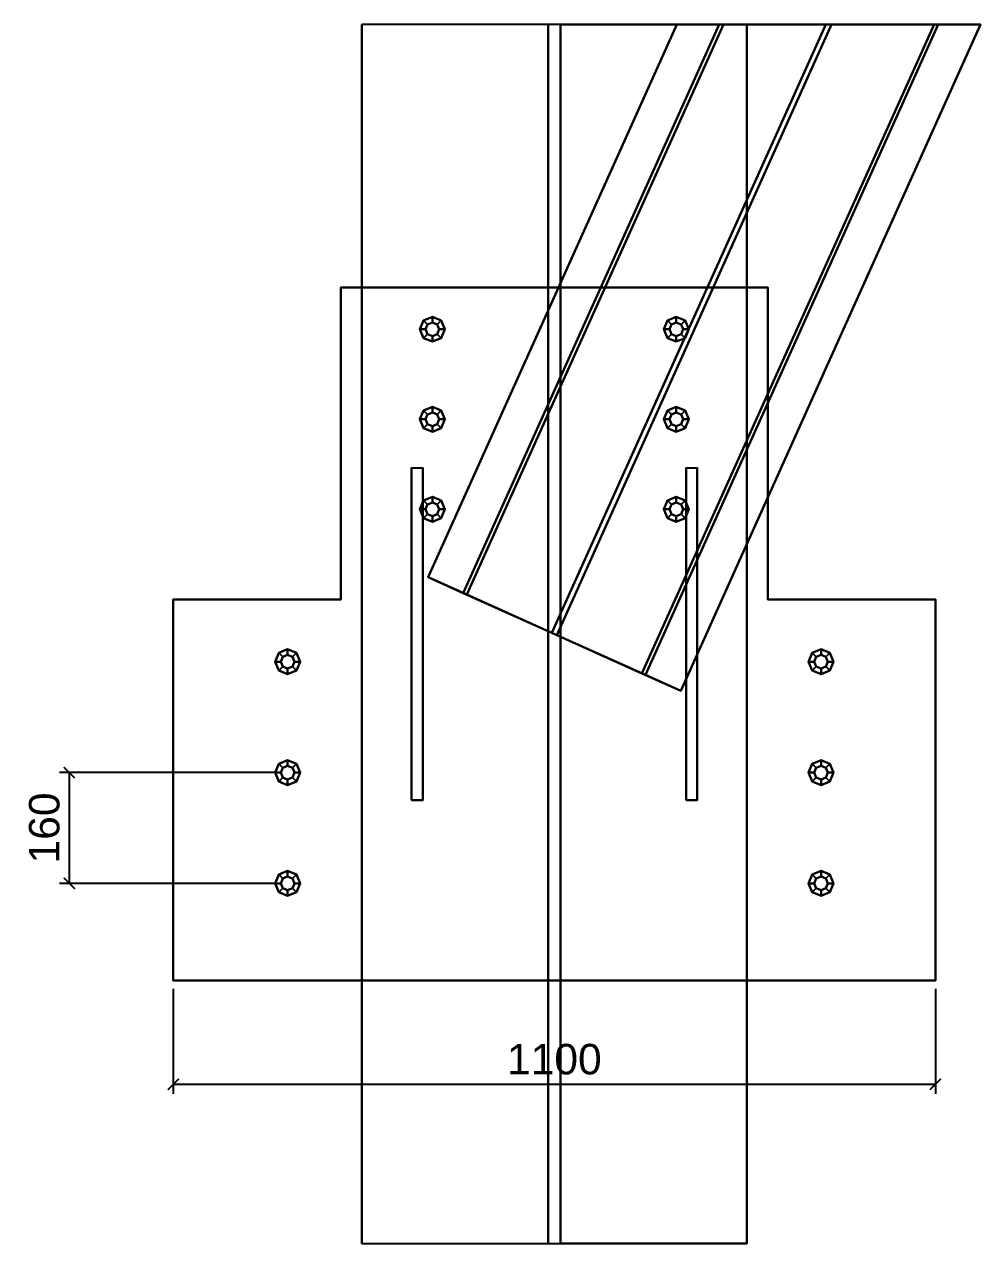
# Model space of a CAD drawing. Header units: millimetres. Extents: x -48000 to 1060615, y -2000 to 333000.
# Drawn here: x 1059235 to 1060615, y -880 to 880 of the extents above; entities that cross this region are included whole.
import ezdxf

# ---------------------------------------------------------------- set-up
doc = ezdxf.new("R2010")
doc.units = ezdxf.units.MM
doc.layers.add('D-STR-DIM', color=7, linetype='Continuous', lineweight=13)
doc.layers.add('D-STR-STRC', color=7, linetype='Continuous', lineweight=25)
doc.styles.add('OpenSansCondensed-Light', font='OpenSansCondensed-Light.ttf')
doc.styles.add('TOWER_UNICODE', font='Arial Unicode.ttf')
doc.dimstyles.new('EZDXF', dxfattribs={"dimtxt": 0.25, "dimasz": 0.175, "dimexe": 0.375, "dimexo": 0.125, "dimgap": 0.1, "dimtad": 1, "dimlfac": 100, "dimzin": 12, "dimdsep": 46, "dimtxsty": 'OpenSansCondensed-Light', "dimblk": 'ARCHTICK', "dimcen": 2.5, "dimazin": 3, "dimtfac": 0.5, "dimtmove": 2, "dimatfit": 3})

# ---------------------------------------------------------------- blocks, each defined once
blk = doc.blocks.new('_ARCHTICK')
at = {"color": 0, "linetype": 'BYBLOCK', "const_width": 0.15}
blk.add_lwpolyline([(-0.5, -0.5), (0.5, 0.5)], dxfattribs=at)

msp = doc.modelspace()

# ---------------------------------------------------------------- linework, layer by layer
at = {"layer": 'D-STR-STRC'}
for points in [[(1059722.08, 880), (1059722.08, -880), (1060277.92, -880), (1060277.92, 880)], [(1059722.08, 880), (1059722.08, -880), (1059722.08, -880), (1059722.08, 880)], [(1059722.08, 880), (1059722.08, -880), (1059991, -880), (1059991, 880)], [(1060243.9, 880), (1059873.58, 56.88), (1059817.64, 82.04), (1060176.65, 880)], [(1060176.65, 880), (1059817.64, 82.04), (1059868.53, 59.15), (1060237.84, 880)], [(1060237.84, 880), (1059868.53, 59.15), (1059996.43, 1.61), (1060391.63, 880)], [(1060400.2, 880), (1060003.57, -1.61), (1059873.58, 56.88), (1060243.9, 880)], [(1059991, 880), (1059991, -880), (1059991, -880), (1059991, 880)], [(1060391.63, 880), (1059996.43, 1.61), (1060126.42, -56.88), (1060547.93, 880)], [(1060553.99, 880), (1060131.47, -59.15), (1060003.57, -1.61), (1060400.2, 880)], [(1060277.92, 880), (1060277.92, -880), (1060009, -880), (1060009, 880)], [(1060009, 880), (1060009, -880), (1060009, -880), (1060009, 880)], [(1060547.93, 880), (1060126.42, -56.88), (1060182.36, -82.04), (1060615.18, 880)], [(1060615.18, 880), (1060182.36, -82.04), (1060131.47, -59.15), (1060553.99, 880)], [(1060277.92, 880), (1060277.92, -880), (1060277.92, -880), (1060277.92, 880)], [(1059450, -500), (1060550, -500), (1060550, 50), (1060308, 50), (1060308, 500), (1059692, 500), (1059692, 50), (1059450, 50)], [(1060308, 500), (1059692, 500), (1059692, 500), (1060308, 500)], [(1059692, 500), (1059692, 50), (1059692, 50), (1059692, 500)], [(1060308, 50), (1060308, 500), (1060308, 500), (1060308, 50)], [(1059842, 440), (1059836.73, 452.73), (1059824, 458), (1059811.27, 452.73), (1059806, 440), (1059811.27, 427.27), (1059824, 422), (1059836.73, 427.27)], [(1059824, 458), (1059811.27, 452.73), (1059811.27, 452.73), (1059824, 458)], [(1059824, 458), (1059811.27, 452.73), (1059817, 447), (1059824, 449.9)], [(1059836.73, 452.73), (1059824, 458), (1059824, 458), (1059836.73, 452.73)], [(1059836.73, 452.73), (1059824, 458), (1059824, 449.9), (1059831, 447)], [(1060194, 440), (1060188.73, 452.73), (1060176, 458), (1060163.27, 452.73), (1060158, 440), (1060163.27, 427.27), (1060176, 422), (1060188.73, 427.27)], [(1060176, 458), (1060163.27, 452.73), (1060163.27, 452.73), (1060176, 458)], [(1060176, 458), (1060163.27, 452.73), (1060169, 447), (1060176, 449.9)], [(1060188.73, 452.73), (1060176, 458), (1060176, 458), (1060188.73, 452.73)], [(1060188.73, 452.73), (1060176, 458), (1060176, 449.9), (1060183, 447)], [(1059811.27, 452.73), (1059806, 440), (1059806, 440), (1059811.27, 452.73)], [(1059811.27, 452.73), (1059806, 440), (1059814.1, 440), (1059817, 447)], [(1059833.9, 440), (1059831, 447), (1059824, 449.9), (1059817, 447), (1059814.1, 440), (1059817, 433), (1059824, 430.1), (1059831, 433)], [(1059842, 440), (1059836.73, 452.73), (1059831, 447), (1059833.9, 440)], [(1059842, 440), (1059836.73, 452.73), (1059836.73, 452.73), (1059842, 440)], [(1060163.27, 452.73), (1060158, 440), (1060158, 440), (1060163.27, 452.73)], [(1060163.27, 452.73), (1060158, 440), (1060166.1, 440), (1060169, 447)], [(1060185.9, 440), (1060183, 447), (1060176, 449.9), (1060169, 447), (1060166.1, 440), (1060169, 433), (1060176, 430.1), (1060183, 433)], [(1060194, 440), (1060188.73, 452.73), (1060183, 447), (1060185.9, 440)], [(1060188.73, 427.27), (1060194, 440), (1060185.9, 440), (1060183, 433)], [(1060194, 440), (1060188.73, 452.73), (1060188.73, 452.73), (1060194, 440)], [(1060188.73, 427.27), (1060194, 440), (1060194, 440), (1060188.73, 427.27)], [(1059806, 440), (1059811.27, 427.27), (1059811.27, 427.27), (1059806, 440)], [(1059806, 440), (1059811.27, 427.27), (1059817, 433), (1059814.1, 440)], [(1059811.27, 427.27), (1059824, 422), (1059824, 430.1), (1059817, 433)], [(1059811.27, 427.27), (1059824, 422), (1059824, 422), (1059811.27, 427.27)], [(1059824, 422), (1059836.73, 427.27), (1059831, 433), (1059824, 430.1)], [(1059824, 422), (1059836.73, 427.27), (1059836.73, 427.27), (1059824, 422)], [(1059836.73, 427.27), (1059842, 440), (1059833.9, 440), (1059831, 433)], [(1059836.73, 427.27), (1059842, 440), (1059842, 440), (1059836.73, 427.27)], [(1060158, 440), (1060163.27, 427.27), (1060163.27, 427.27), (1060158, 440)], [(1060158, 440), (1060163.27, 427.27), (1060169, 433), (1060166.1, 440)], [(1060163.27, 427.27), (1060176, 422), (1060176, 430.1), (1060169, 433)], [(1060163.27, 427.27), (1060176, 422), (1060176, 422), (1060163.27, 427.27)], [(1060176, 422), (1060188.73, 427.27), (1060183, 433), (1060176, 430.1)], [(1060176, 422), (1060188.73, 427.27), (1060188.73, 427.27), (1060176, 422)], [(1059842, 310), (1059836.73, 322.73), (1059824, 328), (1059811.27, 322.73), (1059806, 310), (1059811.27, 297.27), (1059824, 292), (1059836.73, 297.27)], [(1059811.27, 322.73), (1059806, 310), (1059806, 310), (1059811.27, 322.73)], [(1059811.27, 322.73), (1059806, 310), (1059814.1, 310), (1059817, 317)], [(1059824, 328), (1059811.27, 322.73), (1059811.27, 322.73), (1059824, 328)], [(1059824, 328), (1059811.27, 322.73), (1059817, 317), (1059824, 319.9)], [(1059833.9, 310), (1059831, 317), (1059824, 319.9), (1059817, 317), (1059814.1, 310), (1059817, 303), (1059824, 300.1), (1059831, 303)], [(1059836.73, 322.73), (1059824, 328), (1059824, 328), (1059836.73, 322.73)], [(1059836.73, 322.73), (1059824, 328), (1059824, 319.9), (1059831, 317)], [(1059842, 310), (1059836.73, 322.73), (1059831, 317), (1059833.9, 310)], [(1059842, 310), (1059836.73, 322.73), (1059836.73, 322.73), (1059842, 310)], [(1060194, 310), (1060188.73, 322.73), (1060176, 328), (1060163.27, 322.73), (1060158, 310), (1060163.27, 297.27), (1060176, 292), (1060188.73, 297.27)], [(1060163.27, 322.73), (1060158, 310), (1060158, 310), (1060163.27, 322.73)], [(1060163.27, 322.73), (1060158, 310), (1060166.1, 310), (1060169, 317)], [(1060176, 328), (1060163.27, 322.73), (1060163.27, 322.73), (1060176, 328)], [(1060176, 328), (1060163.27, 322.73), (1060169, 317), (1060176, 319.9)], [(1060185.9, 310), (1060183, 317), (1060176, 319.9), (1060169, 317), (1060166.1, 310), (1060169, 303), (1060176, 300.1), (1060183, 303)], [(1060188.73, 322.73), (1060176, 328), (1060176, 328), (1060188.73, 322.73)], [(1060188.73, 322.73), (1060176, 328), (1060176, 319.9), (1060183, 317)], [(1060194, 310), (1060188.73, 322.73), (1060183, 317), (1060185.9, 310)], [(1060194, 310), (1060188.73, 322.73), (1060188.73, 322.73), (1060194, 310)], [(1059806, 310), (1059811.27, 297.27), (1059811.27, 297.27), (1059806, 310)], [(1059806, 310), (1059811.27, 297.27), (1059817, 303), (1059814.1, 310)], [(1059811.27, 297.27), (1059824, 292), (1059824, 300.1), (1059817, 303)], [(1059824, 292), (1059836.73, 297.27), (1059831, 303), (1059824, 300.1)], [(1059836.73, 297.27), (1059842, 310), (1059833.9, 310), (1059831, 303)], [(1059836.73, 297.27), (1059842, 310), (1059842, 310), (1059836.73, 297.27)], [(1060158, 310), (1060163.27, 297.27), (1060163.27, 297.27), (1060158, 310)], [(1060158, 310), (1060163.27, 297.27), (1060169, 303), (1060166.1, 310)], [(1060163.27, 297.27), (1060176, 292), (1060176, 300.1), (1060169, 303)], [(1060176, 292), (1060188.73, 297.27), (1060183, 303), (1060176, 300.1)], [(1060188.73, 297.27), (1060194, 310), (1060185.9, 310), (1060183, 303)], [(1060188.73, 297.27), (1060194, 310), (1060194, 310), (1060188.73, 297.27)], [(1059811.27, 297.27), (1059824, 292), (1059824, 292), (1059811.27, 297.27)], [(1059824, 292), (1059836.73, 297.27), (1059836.73, 297.27), (1059824, 292)], [(1060163.27, 297.27), (1060176, 292), (1060176, 292), (1060163.27, 297.27)], [(1060176, 292), (1060188.73, 297.27), (1060188.73, 297.27), (1060176, 292)], [(1059794, -240), (1059794, -240), (1059794, 240)], [(1059794, -240), (1059794, 240), (1059810, 240), (1059810, -240)], [(1059810, -240), (1059810, -240), (1059810, 240)], [(1060190, -240), (1060190, -240), (1060190, 240)], [(1060190, -240), (1060190, 240), (1060206, 240), (1060206, -240)], [(1060206, -240), (1060206, -240), (1060206, 240)], [(1059842, 180), (1059836.73, 192.73), (1059824, 198), (1059811.27, 192.73), (1059806, 180), (1059811.27, 167.27), (1059824, 162), (1059836.73, 167.27)], [(1059824, 198), (1059811.27, 192.73), (1059811.27, 192.73), (1059824, 198)], [(1059824, 198), (1059811.27, 192.73), (1059817, 187), (1059824, 189.9)], [(1059836.73, 192.73), (1059824, 198), (1059824, 198), (1059836.73, 192.73)], [(1059836.73, 192.73), (1059824, 198), (1059824, 189.9), (1059831, 187)], [(1060194, 180), (1060188.73, 192.73), (1060176, 198), (1060163.27, 192.73), (1060158, 180), (1060163.27, 167.27), (1060176, 162), (1060188.73, 167.27)], [(1060176, 198), (1060163.27, 192.73), (1060163.27, 192.73), (1060176, 198)], [(1060176, 198), (1060163.27, 192.73), (1060169, 187), (1060176, 189.9)], [(1060188.73, 192.73), (1060176, 198), (1060176, 198), (1060188.73, 192.73)], [(1060188.73, 192.73), (1060176, 198), (1060176, 189.9), (1060183, 187)], [(1059811.27, 192.73), (1059806, 180), (1059806, 180), (1059811.27, 192.73)], [(1059811.27, 192.73), (1059806, 180), (1059814.1, 180), (1059817, 187)], [(1059806, 180), (1059811.27, 167.27), (1059811.27, 167.27), (1059806, 180)], [(1059806, 180), (1059811.27, 167.27), (1059817, 173), (1059814.1, 180)], [(1059833.9, 180), (1059831, 187), (1059824, 189.9), (1059817, 187), (1059814.1, 180), (1059817, 173), (1059824, 170.1), (1059831, 173)], [(1059842, 180), (1059836.73, 192.73), (1059831, 187), (1059833.9, 180)], [(1059836.73, 167.27), (1059842, 180), (1059833.9, 180), (1059831, 173)], [(1059842, 180), (1059836.73, 192.73), (1059836.73, 192.73), (1059842, 180)], [(1059836.73, 167.27), (1059842, 180), (1059842, 180), (1059836.73, 167.27)], [(1060163.27, 192.73), (1060158, 180), (1060158, 180), (1060163.27, 192.73)], [(1060163.27, 192.73), (1060158, 180), (1060166.1, 180), (1060169, 187)], [(1060158, 180), (1060163.27, 167.27), (1060163.27, 167.27), (1060158, 180)], [(1060158, 180), (1060163.27, 167.27), (1060169, 173), (1060166.1, 180)], [(1060185.9, 180), (1060183, 187), (1060176, 189.9), (1060169, 187), (1060166.1, 180), (1060169, 173), (1060176, 170.1), (1060183, 173)], [(1060194, 180), (1060188.73, 192.73), (1060183, 187), (1060185.9, 180)], [(1060188.73, 167.27), (1060194, 180), (1060185.9, 180), (1060183, 173)], [(1060194, 180), (1060188.73, 192.73), (1060188.73, 192.73), (1060194, 180)], [(1060188.73, 167.27), (1060194, 180), (1060194, 180), (1060188.73, 167.27)], [(1059811.27, 167.27), (1059824, 162), (1059824, 170.1), (1059817, 173)], [(1059811.27, 167.27), (1059824, 162), (1059824, 162), (1059811.27, 167.27)], [(1059824, 162), (1059836.73, 167.27), (1059831, 173), (1059824, 170.1)], [(1059824, 162), (1059836.73, 167.27), (1059836.73, 167.27), (1059824, 162)], [(1060163.27, 167.27), (1060176, 162), (1060176, 170.1), (1060169, 173)], [(1060163.27, 167.27), (1060176, 162), (1060176, 162), (1060163.27, 167.27)], [(1060176, 162), (1060188.73, 167.27), (1060183, 173), (1060176, 170.1)], [(1060176, 162), (1060188.73, 167.27), (1060188.73, 167.27), (1060176, 162)], [(1059868.53, 59.15), (1059996.43, 1.61), (1060126.42, -56.88), (1060182.36, -82.04), (1060131.47, -59.15), (1060003.57, -1.61), (1059873.58, 56.88), (1059817.64, 82.04)], [(1059692, 50), (1059450, 50), (1059450, 50), (1059692, 50)], [(1059450, 50), (1059450, -500), (1059450, -500), (1059450, 50)], [(1060550, 50), (1060308, 50), (1060308, 50), (1060550, 50)], [(1060550, -500), (1060550, 50), (1060550, 50), (1060550, -500)], [(1059633, -40), (1059627.73, -27.27), (1059615, -22), (1059602.27, -27.27), (1059597, -40), (1059602.27, -52.73), (1059615, -58), (1059627.73, -52.73)], [(1059602.27, -27.27), (1059597, -40), (1059597, -40), (1059602.27, -27.27)], [(1059602.27, -27.27), (1059597, -40), (1059605.1, -40), (1059608, -33)], [(1059615, -22), (1059602.27, -27.27), (1059602.27, -27.27), (1059615, -22)], [(1059615, -22), (1059602.27, -27.27), (1059608, -33), (1059615, -30.1)], [(1059624.9, -40), (1059622, -33), (1059615, -30.1), (1059608, -33), (1059605.1, -40), (1059608, -47), (1059615, -49.9), (1059622, -47)], [(1059627.73, -27.27), (1059615, -22), (1059615, -22), (1059627.73, -27.27)], [(1059627.73, -27.27), (1059615, -22), (1059615, -30.1), (1059622, -33)], [(1059633, -40), (1059627.73, -27.27), (1059622, -33), (1059624.9, -40)], [(1059633, -40), (1059627.73, -27.27), (1059627.73, -27.27), (1059633, -40)], [(1060403, -40), (1060397.73, -27.27), (1060385, -22), (1060372.27, -27.27), (1060367, -40), (1060372.27, -52.73), (1060385, -58), (1060397.73, -52.73)], [(1060372.27, -27.27), (1060367, -40), (1060367, -40), (1060372.27, -27.27)], [(1060372.27, -27.27), (1060367, -40), (1060375.1, -40), (1060378, -33)], [(1060385, -22), (1060372.27, -27.27), (1060372.27, -27.27), (1060385, -22)], [(1060385, -22), (1060372.27, -27.27), (1060378, -33), (1060385, -30.1)], [(1060394.9, -40), (1060392, -33), (1060385, -30.1), (1060378, -33), (1060375.1, -40), (1060378, -47), (1060385, -49.9), (1060392, -47)], [(1060397.73, -27.27), (1060385, -22), (1060385, -22), (1060397.73, -27.27)], [(1060397.73, -27.27), (1060385, -22), (1060385, -30.1), (1060392, -33)], [(1060403, -40), (1060397.73, -27.27), (1060392, -33), (1060394.9, -40)], [(1060403, -40), (1060397.73, -27.27), (1060397.73, -27.27), (1060403, -40)], [(1059597, -40), (1059602.27, -52.73), (1059602.27, -52.73), (1059597, -40)], [(1059597, -40), (1059602.27, -52.73), (1059608, -47), (1059605.1, -40)], [(1059602.27, -52.73), (1059615, -58), (1059615, -49.9), (1059608, -47)], [(1059602.27, -52.73), (1059615, -58), (1059615, -58), (1059602.27, -52.73)], [(1059615, -58), (1059627.73, -52.73), (1059622, -47), (1059615, -49.9)], [(1059615, -58), (1059627.73, -52.73), (1059627.73, -52.73), (1059615, -58)], [(1059627.73, -52.73), (1059633, -40), (1059624.9, -40), (1059622, -47)], [(1059627.73, -52.73), (1059633, -40), (1059633, -40), (1059627.73, -52.73)], [(1060367, -40), (1060372.27, -52.73), (1060372.27, -52.73), (1060367, -40)], [(1060367, -40), (1060372.27, -52.73), (1060378, -47), (1060375.1, -40)], [(1060372.27, -52.73), (1060385, -58), (1060385, -49.9), (1060378, -47)], [(1060372.27, -52.73), (1060385, -58), (1060385, -58), (1060372.27, -52.73)], [(1060385, -58), (1060397.73, -52.73), (1060392, -47), (1060385, -49.9)], [(1060385, -58), (1060397.73, -52.73), (1060397.73, -52.73), (1060385, -58)], [(1060397.73, -52.73), (1060403, -40), (1060394.9, -40), (1060392, -47)], [(1060397.73, -52.73), (1060403, -40), (1060403, -40), (1060397.73, -52.73)], [(1059633, -200), (1059627.73, -187.27), (1059615, -182), (1059602.27, -187.27), (1059597, -200), (1059602.27, -212.73), (1059615, -218), (1059627.73, -212.73)], [(1059602.27, -187.27), (1059597, -200), (1059597, -200), (1059602.27, -187.27)], [(1059602.27, -187.27), (1059597, -200), (1059605.1, -200), (1059608, -193)], [(1059615, -182), (1059602.27, -187.27), (1059602.27, -187.27), (1059615, -182)], [(1059615, -182), (1059602.27, -187.27), (1059608, -193), (1059615, -190.1)], [(1059624.9, -200), (1059622, -193), (1059615, -190.1), (1059608, -193), (1059605.1, -200), (1059608, -207), (1059615, -209.9), (1059622, -207)], [(1059627.73, -187.27), (1059615, -182), (1059615, -182), (1059627.73, -187.27)], [(1059627.73, -187.27), (1059615, -182), (1059615, -190.1), (1059622, -193)], [(1059633, -200), (1059627.73, -187.27), (1059622, -193), (1059624.9, -200)], [(1059633, -200), (1059627.73, -187.27), (1059627.73, -187.27), (1059633, -200)], [(1060403, -200), (1060397.73, -187.27), (1060385, -182), (1060372.27, -187.27), (1060367, -200), (1060372.27, -212.73), (1060385, -218), (1060397.73, -212.73)], [(1060372.27, -187.27), (1060367, -200), (1060367, -200), (1060372.27, -187.27)], [(1060372.27, -187.27), (1060367, -200), (1060375.1, -200), (1060378, -193)], [(1060385, -182), (1060372.27, -187.27), (1060372.27, -187.27), (1060385, -182)], [(1060385, -182), (1060372.27, -187.27), (1060378, -193), (1060385, -190.1)], [(1060394.9, -200), (1060392, -193), (1060385, -190.1), (1060378, -193), (1060375.1, -200), (1060378, -207), (1060385, -209.9), (1060392, -207)], [(1060397.73, -187.27), (1060385, -182), (1060385, -182), (1060397.73, -187.27)], [(1060397.73, -187.27), (1060385, -182), (1060385, -190.1), (1060392, -193)], [(1060403, -200), (1060397.73, -187.27), (1060392, -193), (1060394.9, -200)], [(1060403, -200), (1060397.73, -187.27), (1060397.73, -187.27), (1060403, -200)], [(1059597, -200), (1059602.27, -212.73), (1059602.27, -212.73), (1059597, -200)], [(1059597, -200), (1059602.27, -212.73), (1059608, -207), (1059605.1, -200)], [(1059602.27, -212.73), (1059615, -218), (1059615, -209.9), (1059608, -207)], [(1059615, -218), (1059627.73, -212.73), (1059622, -207), (1059615, -209.9)], [(1059627.73, -212.73), (1059633, -200), (1059624.9, -200), (1059622, -207)], [(1059627.73, -212.73), (1059633, -200), (1059633, -200), (1059627.73, -212.73)], [(1060367, -200), (1060372.27, -212.73), (1060372.27, -212.73), (1060367, -200)], [(1060367, -200), (1060372.27, -212.73), (1060378, -207), (1060375.1, -200)], [(1060372.27, -212.73), (1060385, -218), (1060385, -209.9), (1060378, -207)], [(1060385, -218), (1060397.73, -212.73), (1060392, -207), (1060385, -209.9)], [(1060397.73, -212.73), (1060403, -200), (1060394.9, -200), (1060392, -207)], [(1060397.73, -212.73), (1060403, -200), (1060403, -200), (1060397.73, -212.73)], [(1059602.27, -212.73), (1059615, -218), (1059615, -218), (1059602.27, -212.73)], [(1059615, -218), (1059627.73, -212.73), (1059627.73, -212.73), (1059615, -218)], [(1060372.27, -212.73), (1060385, -218), (1060385, -218), (1060372.27, -212.73)], [(1060385, -218), (1060397.73, -212.73), (1060397.73, -212.73), (1060385, -218)], [(1059794, -240), (1059794, -240), (1059810, -240), (1059810, -240)], [(1060190, -240), (1060190, -240), (1060206, -240), (1060206, -240)], [(1059633, -360), (1059627.73, -347.27), (1059615, -342), (1059602.27, -347.27), (1059597, -360), (1059602.27, -372.73), (1059615, -378), (1059627.73, -372.73)], [(1059602.27, -347.27), (1059597, -360), (1059597, -360), (1059602.27, -347.27)], [(1059602.27, -347.27), (1059597, -360), (1059605.1, -360), (1059608, -353)], [(1059615, -342), (1059602.27, -347.27), (1059602.27, -347.27), (1059615, -342)], [(1059615, -342), (1059602.27, -347.27), (1059608, -353), (1059615, -350.1)], [(1059624.9, -360), (1059622, -353), (1059615, -350.1), (1059608, -353), (1059605.1, -360), (1059608, -367), (1059615, -369.9), (1059622, -367)], [(1059627.73, -347.27), (1059615, -342), (1059615, -342), (1059627.73, -347.27)], [(1059627.73, -347.27), (1059615, -342), (1059615, -350.1), (1059622, -353)], [(1059633, -360), (1059627.73, -347.27), (1059622, -353), (1059624.9, -360)], [(1059633, -360), (1059627.73, -347.27), (1059627.73, -347.27), (1059633, -360)], [(1060403, -360), (1060397.73, -347.27), (1060385, -342), (1060372.27, -347.27), (1060367, -360), (1060372.27, -372.73), (1060385, -378), (1060397.73, -372.73)], [(1060372.27, -347.27), (1060367, -360), (1060367, -360), (1060372.27, -347.27)], [(1060372.27, -347.27), (1060367, -360), (1060375.1, -360), (1060378, -353)], [(1060385, -342), (1060372.27, -347.27), (1060372.27, -347.27), (1060385, -342)], [(1060385, -342), (1060372.27, -347.27), (1060378, -353), (1060385, -350.1)], [(1060394.9, -360), (1060392, -353), (1060385, -350.1), (1060378, -353), (1060375.1, -360), (1060378, -367), (1060385, -369.9), (1060392, -367)], [(1060397.73, -347.27), (1060385, -342), (1060385, -342), (1060397.73, -347.27)], [(1060397.73, -347.27), (1060385, -342), (1060385, -350.1), (1060392, -353)], [(1060403, -360), (1060397.73, -347.27), (1060392, -353), (1060394.9, -360)], [(1060403, -360), (1060397.73, -347.27), (1060397.73, -347.27), (1060403, -360)], [(1059597, -360), (1059602.27, -372.73), (1059602.27, -372.73), (1059597, -360)], [(1059597, -360), (1059602.27, -372.73), (1059608, -367), (1059605.1, -360)], [(1059602.27, -372.73), (1059615, -378), (1059615, -369.9), (1059608, -367)], [(1059615, -378), (1059627.73, -372.73), (1059622, -367), (1059615, -369.9)], [(1059627.73, -372.73), (1059633, -360), (1059624.9, -360), (1059622, -367)], [(1059627.73, -372.73), (1059633, -360), (1059633, -360), (1059627.73, -372.73)], [(1060367, -360), (1060372.27, -372.73), (1060372.27, -372.73), (1060367, -360)], [(1060367, -360), (1060372.27, -372.73), (1060378, -367), (1060375.1, -360)], [(1060372.27, -372.73), (1060385, -378), (1060385, -369.9), (1060378, -367)], [(1060385, -378), (1060397.73, -372.73), (1060392, -367), (1060385, -369.9)], [(1060397.73, -372.73), (1060403, -360), (1060394.9, -360), (1060392, -367)], [(1060397.73, -372.73), (1060403, -360), (1060403, -360), (1060397.73, -372.73)], [(1059602.27, -372.73), (1059615, -378), (1059615, -378), (1059602.27, -372.73)], [(1059615, -378), (1059627.73, -372.73), (1059627.73, -372.73), (1059615, -378)], [(1060372.27, -372.73), (1060385, -378), (1060385, -378), (1060372.27, -372.73)], [(1060385, -378), (1060397.73, -372.73), (1060397.73, -372.73), (1060385, -378)], [(1059450, -500), (1060550, -500), (1060550, -500), (1059450, -500)]]:
    msp.add_lwpolyline(points, close=True, dxfattribs=at)

# ---------------------------------------------------------------- dimensions: what is measured, and where the dimension line sits
at = {"layer": 'D-STR-DIM'}
msp.add_linear_dim(base=(1059300, -360), p1=(1059615, -360), p2=(1059615, -200), angle=90, dimstyle='EZDXF', override={"dimtxt": 44, "dimasz": 16, "dimexe": 14, "dimexo": 12, "dimgap": 14, "dimtad": 1, "dimdec": 1, "dimlfac": 1, "dimlunit": 2, "dimtxsty": 'TOWER_UNICODE', "dimclrd": 7, "dimclre": 7, "dimclrt": 7}, dxfattribs=at).render()
msp.add_linear_dim(base=(1059450, -650), p1=(1059450, -500), p2=(1060550, -500), dimstyle='EZDXF', override={"dimtxt": 44, "dimasz": 16, "dimexe": 14, "dimexo": 12, "dimgap": 14, "dimtad": 1, "dimdec": 1, "dimlfac": 1, "dimlunit": 2, "dimtxsty": 'TOWER_UNICODE', "dimclrd": 7, "dimclre": 7, "dimclrt": 7}, dxfattribs=at).render()

doc.saveas('drawing.dxf')
